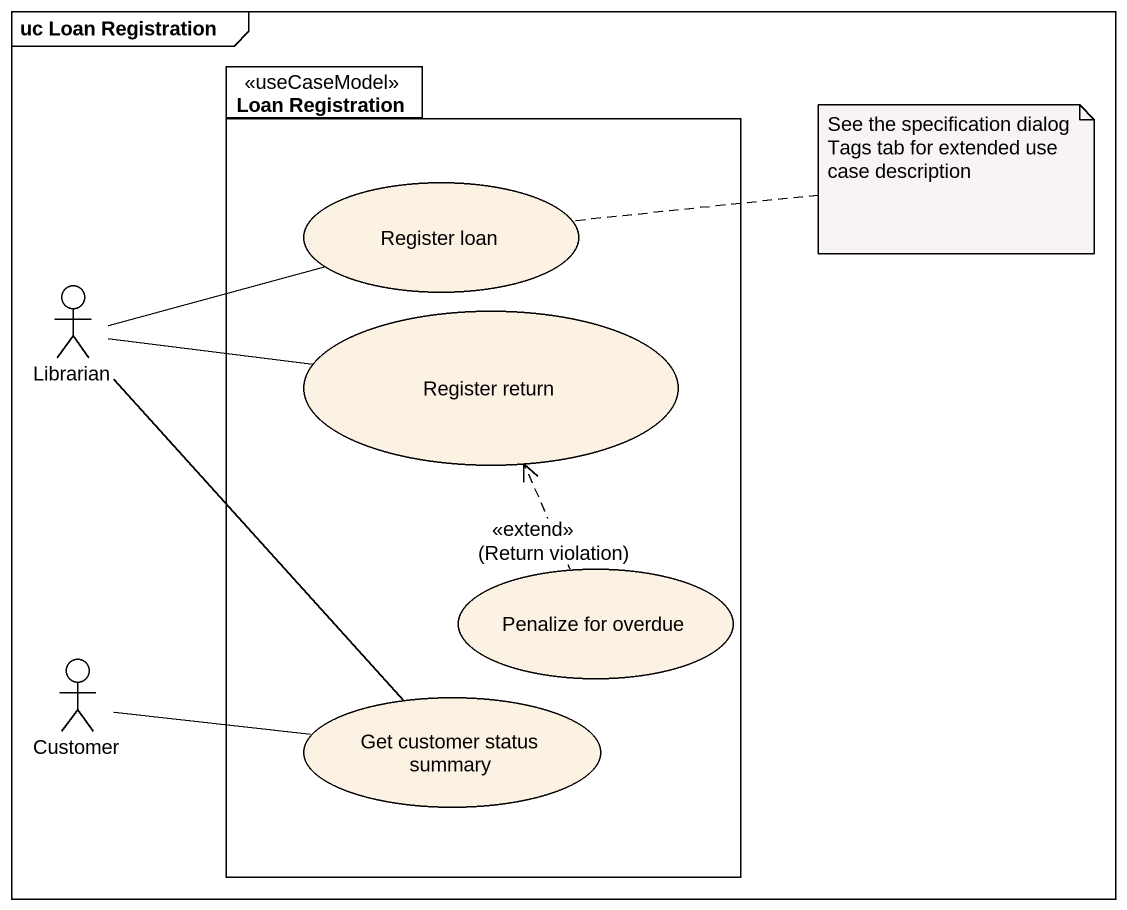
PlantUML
@startuml
mainframe uc Loan Registration
package "Loan Registration" as Loan_Registration <<useCaseModel>> {
  usecase "Register loan" as Register_loan
  usecase "Register return" as Register_return
  usecase "Penalize for overdue" as Penalize_for_overdue
  usecase "Get customer status summary" as Get_customer_status_summary
}
actor Librarian
actor Customer
Librarian -right- Register_loan
Librarian -- Get_customer_status_summary
Register_return -left- Librarian
Penalize_for_overdue .up.> Register_return : <<extend>>\n(Return violation)
Customer -right- Get_customer_status_summary
note right of Register_loan : See the specification dialog Tags tab for extended use case description
@enduml
